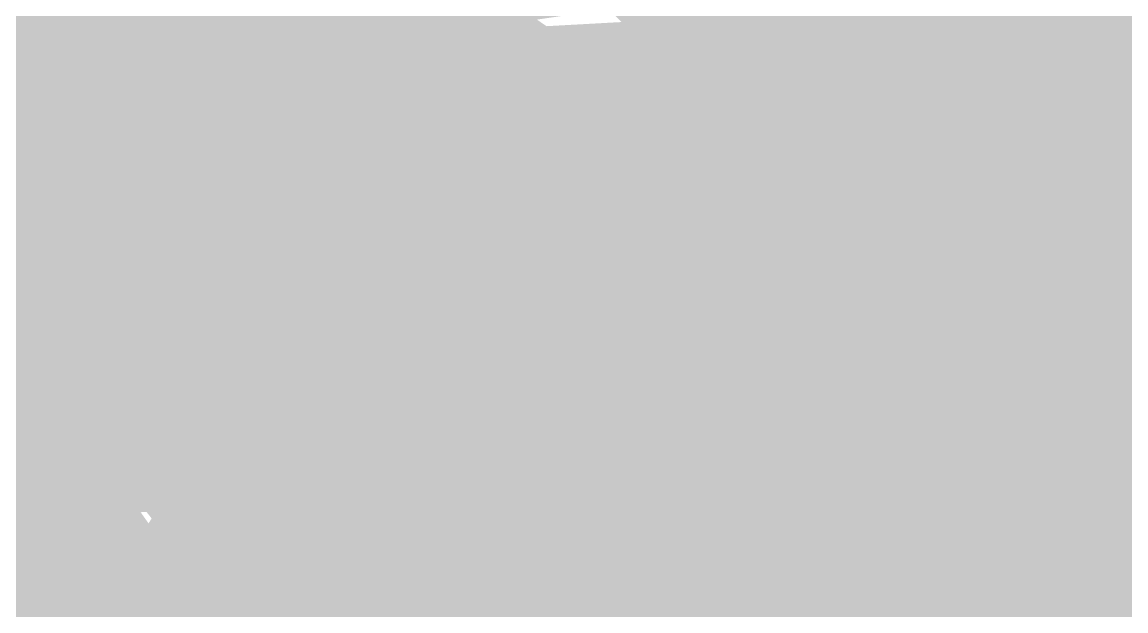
# Model space of a CAD drawing. Header units: millimetres. Extents: x -0.5 to 77.7, y -66.2 to -6.
# Drawn here: x 66.315 to 66.895, y -60.28 to -59.971 of the extents above; entities that cross this region are included whole.
import ezdxf

# ---------------------------------------------------------------- set-up
doc = ezdxf.new("R2010")
doc.units = ezdxf.units.MM
doc.header["$MEASUREMENT"] = 0
doc.layers.add('Inner1', color=7, linetype='Continuous', true_color=0x999966)
doc.layers.add('Top-Silkscreen-Layer', color=7, linetype='Continuous', true_color=0xffcc00)

msp = doc.modelspace()

# ---------------------------------------------------------------- hatches: boundary and pattern name
at = {"layer": 'Inner1'}
msp.add_hatch(color=256, dxfattribs=at).paths.add_polyline_path([(77.23901, -6.45415), (77.23901, -65.68199), (-0.02286, -65.68199), (-0.02286, -6.45415)])
at = {"layer": 'Top-Silkscreen-Layer'}
for points in [[(67.1103, -59.99799), (67.10593, -60.00315), (67.10537, -60.02813), (67.07936, -60.05161), (67.07005, -60.04264), (67.06107, -60.05161), (67.03397, -60.04954), (67.02502, -60.03849), (67.02155, -60.044), (67.01226, -60.05873), (66.98331, -60.044), (66.97995, -60.03849), (66.96891, -60.05143), (66.95786, -60.06437), (66.95084, -60.0553), (66.93834, -60.03822), (66.93288, -60.03021), (66.92763, -60.03689), (66.92239, -60.04695), (66.89338, -60.04973), (66.88865, -60.04545), (66.87408, -60.05979), (66.85951, -60.07412), (66.86661, -60.08405), (66.87372, -60.09398), (66.87057, -60.0979), (66.85436, -60.09446), (66.82215, -60.10988), (66.81415, -60.10445), (66.80456, -60.08905), (66.79684, -60.08311), (66.79122, -60.08834), (66.78338, -60.1312), (66.78647, -60.14313), (66.77998, -60.14972), (66.77349, -60.15631), (66.76814, -60.14959), (66.76278, -60.14287), (66.76709, -60.13224), (66.76056, -60.09889), (66.753, -60.08962), (66.74557, -60.09151), (66.73676, -60.12159), (66.73724, -60.1557), (66.73439, -60.16634), (66.73948, -60.18334), (66.74913, -60.20328), (66.75367, -60.20624), (66.76318, -60.19674), (66.78482, -60.19607), (66.80723, -60.18945), (66.82954, -60.18871), (66.84712, -60.20565), (66.8544, -60.18802), (66.86001, -60.17555), (66.87099, -60.1725), (66.89948, -60.14032), (66.91185, -60.12275), (66.94411, -60.14186), (66.96855, -60.14011), (66.98853, -60.13853), (67.00272, -60.12373), (67.00672, -60.1136), (66.99777, -60.10615), (66.99303, -60.09869), (66.9956, -60.08944), (67.01496, -60.10256), (67.03707, -60.09699), (67.04772, -60.08626), (67.05669, -60.09404), (67.08236, -60.09446), (67.10081, -60.09225), (67.11002, -60.10304), (67.11754, -60.10869), (67.12263, -60.1022), (67.12772, -60.09572), (67.12326, -60.08331), (67.11881, -60.07089), (67.12721, -60.05617), (67.15046, -60.05013), (67.16925, -60.05496), (67.17419, -60.04934), (67.16988, -60.04076), (67.16111, -60.02835), (67.15665, -60.02453), (67.16521, -60.01447), (67.16827, -59.9959), (67.15226, -60.00194), (67.14338, -60.0094), (67.13622, -60.01126), (67.12701, -60.00205)], [(66.24312, -60.0837), (66.23441, -60.10059), (66.21473, -60.10108), (66.18755, -60.10699), (66.18297, -60.11952), (66.18737, -60.12861), (66.18649, -60.17618), (66.19547, -60.21039), (66.20272, -60.21926), (66.21125, -60.21619), (66.22248, -60.20793), (66.22517, -60.20273), (66.23648, -60.20584), (66.24779, -60.20895), (66.25204, -60.20531), (66.26227, -60.18856), (66.27963, -60.18347), (66.28575, -60.19149), (66.28449, -60.20271), (66.28323, -60.21394), (66.28883, -60.21798), (66.29443, -60.22202), (66.30344, -60.21936), (66.3295, -60.2258), (66.33955, -60.2349), (66.3498, -60.22837), (66.36004, -60.22184), (66.37253, -60.2236), (66.39538, -60.2209), (66.42402, -60.2258), (66.42985, -60.23129), (66.44163, -60.22528), (66.45341, -60.21927), (66.46488, -60.22246), (66.489, -60.22273), (66.51133, -60.22276), (66.53428, -60.22392), (66.55768, -60.22501), (66.56783, -60.2279), (66.57872, -60.22403), (66.6024, -60.22257), (66.61518, -60.22498), (66.62265, -60.221), (66.63012, -60.21701), (66.6705, -60.21797), (66.71087, -60.21892), (66.71373, -60.21537), (66.71405, -60.20269), (66.71293, -60.15726), (66.71435, -60.12097), (66.72048, -60.10854), (66.72661, -60.09611), (66.72094, -60.09162), (66.68868, -60.10285), (66.67667, -60.10465), (66.64512, -60.10064), (66.62554, -60.09814), (66.61394, -60.08562), (66.60272, -60.09888), (66.59151, -60.11213), (66.58043, -60.10108), (66.55358, -60.10256), (66.54312, -60.11508), (66.53939, -60.10226), (66.52869, -60.08474), (66.52172, -60.08002), (66.51566, -60.0878), (66.50519, -60.10203), (66.50079, -60.10849), (66.49445, -60.10642), (66.48379, -60.09572), (66.46998, -60.0952), (66.45964, -60.10916), (66.45336, -60.11502), (66.4472, -60.10713), (66.43614, -60.09243), (66.43124, -60.08562), (66.42091, -60.09814), (66.39514, -60.09992), (66.38561, -60.08919), (66.37538, -60.09845), (66.34982, -60.0974), (66.33302, -60.09677), (66.32233, -60.11008), (66.3167, -60.11371), (66.30825, -60.10921), (66.29664, -60.0986), (66.29347, -60.0925), (66.288, -60.09761), (66.27771, -60.11847), (66.27127, -60.1342), (66.26428, -60.10661), (66.26585, -60.09446), (66.25978, -60.08783)]]:
    msp.add_hatch(color=256, dxfattribs=at).paths.add_polyline_path(points)

# ---------------------------------------------------------------- linework, layer by layer
at = {"layer": 'Top-Silkscreen-Layer', "const_width": 0.254}
for points in [[(66.67713, -59.8222), (66.68215, -59.81581), (66.69142, -59.82076)], [(66.28778, -59.83189), (66.29551, -59.83951), (66.30394, -59.83501)], [(66.35457, -59.83507), (66.36236, -59.83926), (66.37354, -59.83473), (66.38473, -59.8302), (66.39557, -59.8378), (66.40642, -59.8454), (66.41374, -59.8436)], [(66.44383, -59.83966), (66.45928, -59.84348), (66.46776, -59.83986), (66.47624, -59.83624), (66.48202, -59.83943)], [(66.55674, -59.83658), (66.58068, -59.84223), (66.6102, -59.83788)], [(66.18649, -60.17618), (66.19547, -60.21039), (66.20272, -60.21926), (66.21125, -60.21619), (66.22248, -60.20793), (66.22517, -60.20273), (66.23648, -60.20584), (66.24779, -60.20895), (66.25204, -60.20531), (66.26227, -60.18856), (66.27963, -60.18347), (66.28575, -60.19149), (66.28449, -60.20271), (66.28323, -60.21394), (66.28883, -60.21798), (66.29443, -60.22202), (66.30344, -60.21936), (66.3295, -60.2258), (66.33955, -60.2349), (66.3498, -60.22837), (66.36004, -60.22184), (66.37253, -60.2236), (66.39538, -60.2209), (66.42402, -60.2258), (66.42985, -60.23129), (66.44163, -60.22528), (66.45341, -60.21927), (66.46488, -60.22246), (66.489, -60.22273), (66.51133, -60.22276), (66.53428, -60.22392), (66.55768, -60.22501), (66.56783, -60.2279), (66.57872, -60.22403), (66.6024, -60.22257), (66.61518, -60.22498), (66.62265, -60.221), (66.63012, -60.21701), (66.6705, -60.21797), (66.71087, -60.21892), (66.71373, -60.21537), (66.71405, -60.20269), (66.71293, -60.15726), (66.71435, -60.12097), (66.72048, -60.10854), (66.72661, -60.09611), (66.72094, -60.09162), (66.68868, -60.10285), (66.67667, -60.10465), (66.64512, -60.10064), (66.62554, -60.09814), (66.61394, -60.08562), (66.60272, -60.09888), (66.59151, -60.11213), (66.58043, -60.10108), (66.55358, -60.10256), (66.54312, -60.11508), (66.53939, -60.10226), (66.52869, -60.08474), (66.52172, -60.08002), (66.51566, -60.0878), (66.50519, -60.10203), (66.50079, -60.10849), (66.49445, -60.10642), (66.48379, -60.09572), (66.46998, -60.0952), (66.45964, -60.10916), (66.45336, -60.11502), (66.4472, -60.10713), (66.43614, -60.09243), (66.43124, -60.08562), (66.42091, -60.09814), (66.39514, -60.09992), (66.38561, -60.08919), (66.37538, -60.09845), (66.34982, -60.0974), (66.33302, -60.09677), (66.32233, -60.11008), (66.3167, -60.11371), (66.30825, -60.10921), (66.29664, -60.0986), (66.29347, -60.0925), (66.288, -60.09761), (66.27771, -60.11847), (66.27127, -60.1342), (66.26428, -60.10661), (66.26585, -60.09446), (66.25978, -60.08783), (66.24312, -60.0837), (66.23441, -60.10059), (66.21473, -60.10108), (66.18755, -60.10699), (66.18297, -60.11952), (66.18737, -60.12861)], [(67.02502, -60.03849), (67.02155, -60.044), (67.01226, -60.05873), (66.98331, -60.044), (66.97995, -60.03849), (66.96891, -60.05143), (66.95786, -60.06437), (66.95084, -60.0553), (66.93834, -60.03822), (66.93288, -60.03021), (66.92763, -60.03689), (66.92239, -60.04695), (66.89338, -60.04973), (66.88865, -60.04545), (66.87408, -60.05979), (66.85951, -60.07412), (66.86661, -60.08405), (66.87372, -60.09398), (66.87057, -60.0979), (66.85436, -60.09446), (66.82215, -60.10988), (66.81415, -60.10445), (66.80456, -60.08905), (66.79684, -60.08311), (66.79122, -60.08834), (66.78338, -60.1312), (66.78647, -60.14313), (66.77998, -60.14972), (66.77349, -60.15631), (66.76814, -60.14959), (66.76278, -60.14287), (66.76709, -60.13224), (66.76056, -60.09889), (66.753, -60.08962), (66.74557, -60.09151), (66.73676, -60.12159), (66.73724, -60.1557), (66.73439, -60.16634), (66.73948, -60.18334), (66.74913, -60.20328), (66.75367, -60.20624), (66.76318, -60.19674), (66.78482, -60.19607), (66.80723, -60.18945), (66.82954, -60.18871), (66.84712, -60.20565), (66.8544, -60.18802), (66.86001, -60.17555), (66.87099, -60.1725), (66.89948, -60.14032), (66.91185, -60.12275), (66.94411, -60.14186), (66.96855, -60.14011), (66.98853, -60.13853), (67.00272, -60.12373), (67.00672, -60.1136), (66.99777, -60.10615), (66.99303, -60.09869), (66.9956, -60.08944), (67.01496, -60.10256), (67.03707, -60.09699)], [(66.38815, -60.46411), (66.38534, -60.45969), (66.38243, -60.46411)], [(66.93909, -60.47291), (66.9336, -60.4636), (66.92231, -60.47637)], [(66.82812, -60.48318), (66.82075, -60.51358), (66.8112, -60.50512)]]:
    msp.add_lwpolyline(points, dxfattribs=at)

doc.saveas('drawing.dxf')
